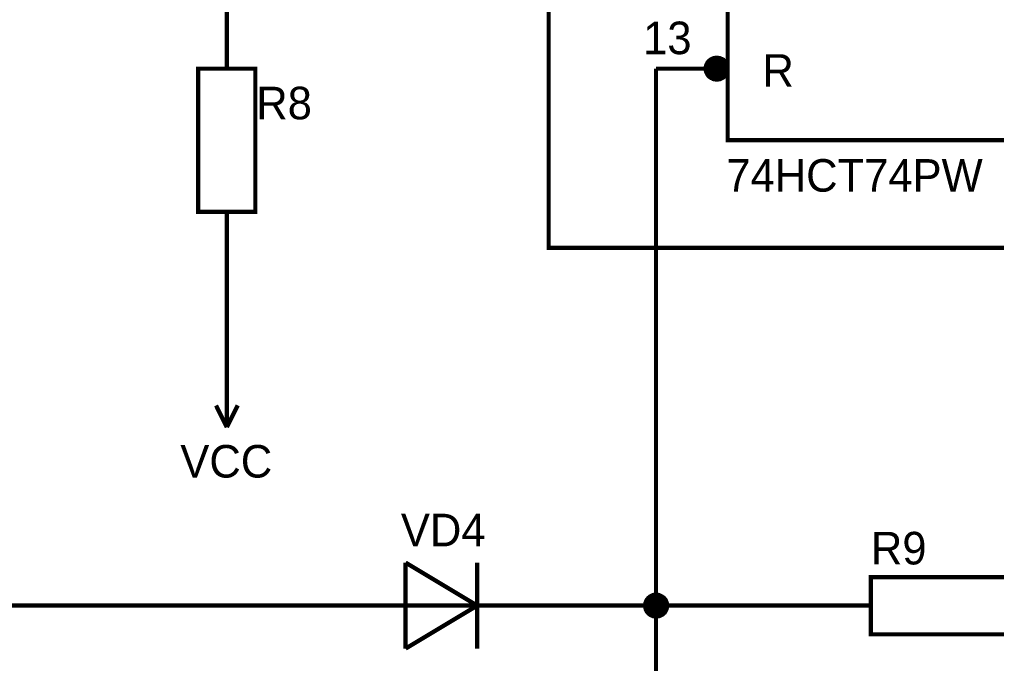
# Model space of a CAD drawing. Header units: millimetres. Extents: x 0 to 594, y 0 to 420.
# Drawn here: x 438 to 506.3, y 331 to 375.9 of the extents above; entities that cross this region are included whole.
import ezdxf

# ---------------------------------------------------------------- set-up
doc = ezdxf.new("R2010")
doc.units = ezdxf.units.MM
doc.layers.add('Sheet', color=255, linetype='Continuous')

msp = doc.modelspace()

# ---------------------------------------------------------------- linework, layer by layer
at = {"layer": 'Sheet', "const_width": 0.3}
for points in [[(487.473, 392.486), (512.47, 392.486), (512.47, 367.5), (487.473, 367.5), (487.473, 392.486)], [(450.474, 372.491), (454.469, 372.491), (454.469, 362.493), (450.474, 362.493), (450.474, 372.491)], [(497.469, 336.986), (507.464, 336.986), (507.464, 332.99), (497.469, 332.99), (497.469, 336.986)]]:
    msp.add_lwpolyline(points, close=True, dxfattribs=at)
at = {"layer": 'Sheet'}
for points, const_width in [([(452.48, 372.491), (452.48, 377.498)], 0.3), ([(482.483, 377.482), (474.966, 377.482), (474.966, 359.982), (522.466, 359.982), (522.466, 372.491), (517.476, 372.491)], 0.3), ([(486.715, 373.249), (486.668, 373.249), (486.636, 373.249), (486.604, 373.233), (486.557, 373.233), (486.525, 373.233), (486.478, 373.218), (486.446, 373.202), (486.415, 373.186), (486.383, 373.17), (486.352, 373.154), (486.32, 373.139), (486.289, 373.123), (486.257, 373.107), (486.225, 373.075), (486.194, 373.06), (486.162, 373.028), (486.146, 372.996), (486.115, 372.981), (486.099, 372.949), (486.067, 372.917), (486.052, 372.886), (486.036, 372.854), (486.02, 372.823), (486.004, 372.791), (485.989, 372.759), (485.973, 372.712), (485.973, 372.681), (485.957, 372.649), (485.957, 372.602), (485.941, 372.57), (485.941, 372.538), (485.941, 372.491)], 0.3), ([(485.941, 372.491), (485.941, 372.538), (485.941, 372.57), (485.957, 372.602), (485.957, 372.649), (485.973, 372.681), (485.973, 372.712), (485.989, 372.759), (486.004, 372.791), (486.02, 372.823), (486.036, 372.854), (486.052, 372.886), (486.067, 372.917), (486.099, 372.949), (486.115, 372.981), (486.146, 372.996), (486.162, 373.028), (486.194, 373.06), (486.225, 373.075), (486.257, 373.107), (486.289, 373.123), (486.32, 373.139), (486.352, 373.154), (486.383, 373.17), (486.415, 373.186), (486.446, 373.202), (486.478, 373.218), (486.525, 373.233), (486.557, 373.233), (486.604, 373.233), (486.636, 373.249), (486.668, 373.249), (486.715, 373.249)], 0.0991), ([(487.473, 372.491), (487.473, 372.538), (487.473, 372.57), (487.457, 372.602), (487.457, 372.649), (487.441, 372.681), (487.441, 372.712), (487.426, 372.759), (487.41, 372.791), (487.394, 372.823), (487.378, 372.854), (487.362, 372.886), (487.347, 372.917), (487.315, 372.949), (487.299, 372.981), (487.268, 372.996), (487.252, 373.028), (487.22, 373.06), (487.189, 373.075), (487.173, 373.107), (487.141, 373.123), (487.11, 373.139), (487.078, 373.154), (487.047, 373.17), (486.999, 373.186), (486.968, 373.202), (486.936, 373.218), (486.904, 373.233), (486.873, 373.233), (486.825, 373.233), (486.794, 373.249), (486.746, 373.249), (486.715, 373.249)], 0.3), ([(486.715, 373.249), (486.715, 373.249)], 0.0991), ([(486.715, 373.249), (486.746, 373.249), (486.794, 373.249), (486.825, 373.233), (486.873, 373.233), (486.904, 373.233), (486.936, 373.218), (486.968, 373.202), (486.999, 373.186), (487.047, 373.17), (487.078, 373.154), (487.11, 373.139), (487.141, 373.123), (487.173, 373.107), (487.189, 373.075), (487.22, 373.06), (487.252, 373.028), (487.268, 372.996), (487.299, 372.981), (487.315, 372.949), (487.347, 372.917), (487.362, 372.886), (487.378, 372.854), (487.394, 372.823), (487.41, 372.791), (487.426, 372.759), (487.441, 372.712), (487.441, 372.681), (487.457, 372.649), (487.457, 372.602), (487.473, 372.57), (487.473, 372.538), (487.473, 372.491)], 0.0991), ([(482.467, 372.491), (482.467, 334.995), (474.966, 334.995)], 0.3), ([(487.473, 372.491), (482.467, 372.491)], 0.3), ([(485.941, 372.491), (485.941, 372.444), (485.941, 372.412), (485.957, 372.38), (485.957, 372.333), (485.973, 372.301), (485.973, 372.27), (485.989, 372.222), (486.004, 372.191), (486.02, 372.159), (486.036, 372.128), (486.052, 372.096), (486.067, 372.065), (486.099, 372.033), (486.115, 372.001), (486.146, 371.986), (486.162, 371.954), (486.194, 371.922), (486.225, 371.907), (486.257, 371.875), (486.289, 371.859), (486.32, 371.843), (486.352, 371.828), (486.383, 371.812), (486.415, 371.796), (486.446, 371.78), (486.478, 371.764), (486.525, 371.749), (486.557, 371.749), (486.604, 371.749), (486.636, 371.733), (486.668, 371.733), (486.715, 371.733)], 0.3), ([(486.715, 371.733), (486.668, 371.733), (486.636, 371.733), (486.604, 371.749), (486.557, 371.749), (486.525, 371.749), (486.478, 371.764), (486.446, 371.78), (486.415, 371.796), (486.383, 371.812), (486.352, 371.828), (486.32, 371.843), (486.289, 371.859), (486.257, 371.875), (486.225, 371.907), (486.194, 371.922), (486.162, 371.954), (486.146, 371.986), (486.115, 372.001), (486.099, 372.033), (486.067, 372.065), (486.052, 372.096), (486.036, 372.128), (486.02, 372.159), (486.004, 372.191), (485.989, 372.222), (485.973, 372.27), (485.973, 372.301), (485.957, 372.333), (485.957, 372.38), (485.941, 372.412), (485.941, 372.444), (485.941, 372.491)], 0.0991), ([(485.941, 372.491), (485.941, 372.491)], 0.0991), ([(486.715, 371.733), (486.746, 371.733), (486.794, 371.733), (486.825, 371.749), (486.873, 371.749), (486.904, 371.749), (486.936, 371.764), (486.968, 371.78), (486.999, 371.796), (487.047, 371.812), (487.078, 371.828), (487.11, 371.843), (487.141, 371.859), (487.173, 371.875), (487.189, 371.907), (487.22, 371.922), (487.252, 371.954), (487.268, 371.986), (487.299, 372.001), (487.315, 372.033), (487.347, 372.065), (487.362, 372.096), (487.378, 372.128), (487.394, 372.159), (487.41, 372.191), (487.426, 372.222), (487.441, 372.27), (487.441, 372.301), (487.457, 372.333), (487.457, 372.38), (487.473, 372.412), (487.473, 372.444), (487.473, 372.491)], 0.3), ([(487.473, 372.491), (487.473, 372.444), (487.473, 372.412), (487.457, 372.38), (487.457, 372.333), (487.441, 372.301), (487.441, 372.27), (487.426, 372.222), (487.41, 372.191), (487.394, 372.159), (487.378, 372.128), (487.362, 372.096), (487.347, 372.065), (487.315, 372.033), (487.299, 372.001), (487.268, 371.986), (487.252, 371.954), (487.22, 371.922), (487.189, 371.907), (487.173, 371.875), (487.141, 371.859), (487.11, 371.843), (487.078, 371.828), (487.047, 371.812), (486.999, 371.796), (486.968, 371.78), (486.936, 371.764), (486.904, 371.749), (486.873, 371.749), (486.825, 371.749), (486.794, 371.733), (486.746, 371.733), (486.715, 371.733)], 0.0991), ([(487.473, 372.491), (487.473, 372.491), (487.473, 372.491), (487.473, 372.491), (487.473, 372.491), (487.473, 372.491), (487.473, 372.491), (487.473, 372.491), (487.473, 372.491), (487.473, 372.491), (487.473, 372.491), (487.473, 372.491), (487.473, 372.491), (487.473, 372.491), (487.473, 372.491), (487.473, 372.491), (487.473, 372.491), (487.473, 372.491), (487.473, 372.491), (487.473, 372.491), (487.473, 372.491), (487.473, 372.491), (487.473, 372.491), (487.473, 372.491), (487.473, 372.491), (487.473, 372.491), (487.473, 372.491), (487.473, 372.491), (487.473, 372.491), (487.473, 372.491), (487.473, 372.491), (487.473, 372.491), (487.473, 372.491)], 0.0991), ([(487.473, 372.491), (487.473, 372.491)], 0.0991), ([(452.48, 362.493), (452.48, 357.486)], 0.3), ([(452.48, 350), (452.48, 357.486)], 0.3), ([(452.48, 350), (452.48, 347.457)], 0.3), ([(452.48, 347.457), (451.722, 348.973)], 0.3), ([(452.48, 347.457), (453.238, 348.973)], 0.3), ([(464.97, 337.996), (464.97, 331.995)], 0.3), ([(469.976, 334.995), (464.97, 337.996)], 0.3), ([(469.976, 337.996), (469.976, 331.995)], 0.3), ([(481.709, 334.995), (481.709, 335.027), (481.709, 335.074), (481.725, 335.106), (481.725, 335.153), (481.741, 335.185), (481.741, 335.217), (481.756, 335.248), (481.772, 335.28), (481.788, 335.327), (481.804, 335.359), (481.82, 335.39), (481.835, 335.422), (481.867, 335.454), (481.883, 335.469), (481.914, 335.501), (481.93, 335.532), (481.962, 335.548), (481.993, 335.58), (482.009, 335.596), (482.041, 335.627), (482.072, 335.643), (482.104, 335.659), (482.135, 335.675), (482.183, 335.69), (482.214, 335.706), (482.246, 335.722), (482.278, 335.722), (482.309, 335.738), (482.357, 335.738), (482.388, 335.754), (482.436, 335.754), (482.467, 335.754)], 0.3), ([(481.709, 334.995), (481.709, 335.027), (481.709, 335.074), (481.725, 335.106), (481.725, 335.153), (481.741, 335.185), (481.741, 335.217), (481.756, 335.248), (481.772, 335.28), (481.788, 335.327), (481.804, 335.359), (481.82, 335.39), (481.835, 335.422), (481.867, 335.454), (481.883, 335.469), (481.914, 335.501), (481.93, 335.532), (481.962, 335.548), (481.993, 335.58), (482.009, 335.596), (482.041, 335.627), (482.072, 335.643), (482.104, 335.659), (482.135, 335.675), (482.183, 335.69), (482.214, 335.706), (482.246, 335.722), (482.278, 335.722), (482.309, 335.738), (482.357, 335.738), (482.388, 335.754), (482.436, 335.754), (482.467, 335.754)], 0.3), ([(481.709, 334.995), (481.709, 335.027), (481.709, 335.074), (481.725, 335.106), (481.725, 335.153), (481.741, 335.185), (481.741, 335.217), (481.756, 335.248), (481.772, 335.28), (481.788, 335.327), (481.804, 335.359), (481.82, 335.39), (481.835, 335.422), (481.867, 335.454), (481.883, 335.469), (481.914, 335.501), (481.93, 335.532), (481.962, 335.548), (481.993, 335.58), (482.009, 335.596), (482.041, 335.627), (482.072, 335.643), (482.104, 335.659), (482.135, 335.675), (482.183, 335.69), (482.214, 335.706), (482.246, 335.722), (482.278, 335.722), (482.309, 335.738), (482.357, 335.738), (482.388, 335.754), (482.436, 335.754), (482.467, 335.754)], 0.3), ([(481.709, 334.995), (481.709, 335.027), (481.709, 335.074), (481.725, 335.106), (481.725, 335.153), (481.741, 335.185), (481.741, 335.217), (481.756, 335.248), (481.772, 335.28), (481.788, 335.327), (481.804, 335.359), (481.82, 335.39), (481.835, 335.422), (481.867, 335.454), (481.883, 335.469), (481.914, 335.501), (481.93, 335.532), (481.962, 335.548), (481.993, 335.58), (482.009, 335.596), (482.041, 335.627), (482.072, 335.643), (482.104, 335.659), (482.135, 335.675), (482.183, 335.69), (482.214, 335.706), (482.246, 335.722), (482.278, 335.722), (482.309, 335.738), (482.357, 335.738), (482.388, 335.754), (482.436, 335.754), (482.467, 335.754)], 0.3), ([(481.709, 334.995), (481.709, 335.027), (481.709, 335.074), (481.725, 335.106), (481.725, 335.153), (481.741, 335.185), (481.741, 335.217), (481.756, 335.248), (481.772, 335.28), (481.788, 335.327), (481.804, 335.359), (481.82, 335.39), (481.835, 335.422), (481.867, 335.454), (481.883, 335.469), (481.914, 335.501), (481.93, 335.532), (481.962, 335.548), (481.993, 335.58), (482.009, 335.596), (482.041, 335.627), (482.072, 335.643), (482.104, 335.659), (482.135, 335.675), (482.183, 335.69), (482.214, 335.706), (482.246, 335.722), (482.278, 335.722), (482.309, 335.738), (482.357, 335.738), (482.388, 335.754), (482.436, 335.754), (482.467, 335.754)], 0.3), ([(481.709, 334.995), (481.709, 335.027), (481.709, 335.074), (481.725, 335.106), (481.725, 335.153), (481.741, 335.185), (481.741, 335.217), (481.756, 335.248), (481.772, 335.28), (481.788, 335.327), (481.804, 335.359), (481.82, 335.39), (481.835, 335.422), (481.867, 335.454), (481.883, 335.469), (481.914, 335.501), (481.93, 335.532), (481.962, 335.548), (481.993, 335.58), (482.009, 335.596), (482.041, 335.627), (482.072, 335.643), (482.104, 335.659), (482.135, 335.675), (482.183, 335.69), (482.214, 335.706), (482.246, 335.722), (482.278, 335.722), (482.309, 335.738), (482.357, 335.738), (482.388, 335.754), (482.436, 335.754), (482.467, 335.754)], 0.3), ([(482.467, 335.754), (482.467, 335.754)], 0.3), ([(482.467, 335.754), (482.514, 335.754), (482.546, 335.754), (482.578, 335.738), (482.625, 335.738), (482.657, 335.722), (482.704, 335.722), (482.736, 335.706), (482.767, 335.69), (482.799, 335.675), (482.83, 335.659), (482.862, 335.643), (482.893, 335.627), (482.925, 335.596), (482.957, 335.58), (482.988, 335.548), (483.02, 335.532), (483.036, 335.501), (483.067, 335.469), (483.083, 335.454), (483.115, 335.422), (483.13, 335.39), (483.146, 335.359), (483.162, 335.327), (483.178, 335.28), (483.193, 335.248), (483.209, 335.217), (483.209, 335.185), (483.225, 335.153), (483.225, 335.106), (483.241, 335.074), (483.241, 335.027), (483.241, 334.995)], 0.3), ([(482.467, 335.754), (482.467, 335.754)], 0.3), ([(482.467, 335.754), (482.514, 335.754), (482.546, 335.754), (482.578, 335.738), (482.625, 335.738), (482.657, 335.722), (482.704, 335.722), (482.736, 335.706), (482.767, 335.69), (482.799, 335.675), (482.83, 335.659), (482.862, 335.643), (482.893, 335.627), (482.925, 335.596), (482.957, 335.58), (482.988, 335.548), (483.02, 335.532), (483.036, 335.501), (483.067, 335.469), (483.083, 335.454), (483.115, 335.422), (483.13, 335.39), (483.146, 335.359), (483.162, 335.327), (483.178, 335.28), (483.193, 335.248), (483.209, 335.217), (483.209, 335.185), (483.225, 335.153), (483.225, 335.106), (483.241, 335.074), (483.241, 335.027), (483.241, 334.995)], 0.3), ([(482.467, 335.754), (482.467, 335.754)], 0.3), ([(482.467, 335.754), (482.514, 335.754), (482.546, 335.754), (482.578, 335.738), (482.625, 335.738), (482.657, 335.722), (482.704, 335.722), (482.736, 335.706), (482.767, 335.69), (482.799, 335.675), (482.83, 335.659), (482.862, 335.643), (482.893, 335.627), (482.925, 335.596), (482.957, 335.58), (482.988, 335.548), (483.02, 335.532), (483.036, 335.501), (483.067, 335.469), (483.083, 335.454), (483.115, 335.422), (483.13, 335.39), (483.146, 335.359), (483.162, 335.327), (483.178, 335.28), (483.193, 335.248), (483.209, 335.217), (483.209, 335.185), (483.225, 335.153), (483.225, 335.106), (483.241, 335.074), (483.241, 335.027), (483.241, 334.995)], 0.3), ([(482.467, 335.754), (482.467, 335.754)], 0.3), ([(482.467, 335.754), (482.514, 335.754), (482.546, 335.754), (482.578, 335.738), (482.625, 335.738), (482.657, 335.722), (482.704, 335.722), (482.736, 335.706), (482.767, 335.69), (482.799, 335.675), (482.83, 335.659), (482.862, 335.643), (482.893, 335.627), (482.925, 335.596), (482.957, 335.58), (482.988, 335.548), (483.02, 335.532), (483.036, 335.501), (483.067, 335.469), (483.083, 335.454), (483.115, 335.422), (483.13, 335.39), (483.146, 335.359), (483.162, 335.327), (483.178, 335.28), (483.193, 335.248), (483.209, 335.217), (483.209, 335.185), (483.225, 335.153), (483.225, 335.106), (483.241, 335.074), (483.241, 335.027), (483.241, 334.995)], 0.3), ([(482.467, 335.754), (482.467, 335.754)], 0.3), ([(482.467, 335.754), (482.514, 335.754), (482.546, 335.754), (482.578, 335.738), (482.625, 335.738), (482.657, 335.722), (482.704, 335.722), (482.736, 335.706), (482.767, 335.69), (482.799, 335.675), (482.83, 335.659), (482.862, 335.643), (482.893, 335.627), (482.925, 335.596), (482.957, 335.58), (482.988, 335.548), (483.02, 335.532), (483.036, 335.501), (483.067, 335.469), (483.083, 335.454), (483.115, 335.422), (483.13, 335.39), (483.146, 335.359), (483.162, 335.327), (483.178, 335.28), (483.193, 335.248), (483.209, 335.217), (483.209, 335.185), (483.225, 335.153), (483.225, 335.106), (483.241, 335.074), (483.241, 335.027), (483.241, 334.995)], 0.3), ([(482.467, 335.754), (482.467, 335.754)], 0.3), ([(482.467, 335.754), (482.514, 335.754), (482.546, 335.754), (482.578, 335.738), (482.625, 335.738), (482.657, 335.722), (482.704, 335.722), (482.736, 335.706), (482.767, 335.69), (482.799, 335.675), (482.83, 335.659), (482.862, 335.643), (482.893, 335.627), (482.925, 335.596), (482.957, 335.58), (482.988, 335.548), (483.02, 335.532), (483.036, 335.501), (483.067, 335.469), (483.083, 335.454), (483.115, 335.422), (483.13, 335.39), (483.146, 335.359), (483.162, 335.327), (483.178, 335.28), (483.193, 335.248), (483.209, 335.217), (483.209, 335.185), (483.225, 335.153), (483.225, 335.106), (483.241, 335.074), (483.241, 335.027), (483.241, 334.995)], 0.3), ([(481.709, 334.995), (481.709, 335.027), (481.709, 335.074), (481.725, 335.106), (481.725, 335.153), (481.741, 335.185), (481.741, 335.217), (481.756, 335.248), (481.772, 335.28), (481.788, 335.327), (481.804, 335.359), (481.82, 335.39), (481.835, 335.422), (481.867, 335.454), (481.883, 335.469), (481.914, 335.501), (481.93, 335.532), (481.962, 335.548), (481.993, 335.58), (482.009, 335.596), (482.041, 335.627), (482.072, 335.643), (482.104, 335.659), (482.135, 335.675), (482.183, 335.69), (482.214, 335.706), (482.246, 335.722), (482.278, 335.722), (482.309, 335.738), (482.357, 335.738), (482.388, 335.754), (482.436, 335.754), (482.467, 335.754)], 0.0991), ([(481.709, 334.995), (481.709, 335.027), (481.709, 335.074), (481.725, 335.106), (481.725, 335.153), (481.741, 335.185), (481.741, 335.217), (481.756, 335.248), (481.772, 335.28), (481.788, 335.327), (481.804, 335.359), (481.82, 335.39), (481.835, 335.422), (481.867, 335.454), (481.883, 335.469), (481.914, 335.501), (481.93, 335.532), (481.962, 335.548), (481.993, 335.58), (482.009, 335.596), (482.041, 335.627), (482.072, 335.643), (482.104, 335.659), (482.135, 335.675), (482.183, 335.69), (482.214, 335.706), (482.246, 335.722), (482.278, 335.722), (482.309, 335.738), (482.357, 335.738), (482.388, 335.754), (482.436, 335.754), (482.467, 335.754)], 0.0991), ([(481.709, 334.995), (481.709, 335.027), (481.709, 335.074), (481.725, 335.106), (481.725, 335.153), (481.741, 335.185), (481.741, 335.217), (481.756, 335.248), (481.772, 335.28), (481.788, 335.327), (481.804, 335.359), (481.82, 335.39), (481.835, 335.422), (481.867, 335.454), (481.883, 335.469), (481.914, 335.501), (481.93, 335.532), (481.962, 335.548), (481.993, 335.58), (482.009, 335.596), (482.041, 335.627), (482.072, 335.643), (482.104, 335.659), (482.135, 335.675), (482.183, 335.69), (482.214, 335.706), (482.246, 335.722), (482.278, 335.722), (482.309, 335.738), (482.357, 335.738), (482.388, 335.754), (482.436, 335.754), (482.467, 335.754)], 0.0991), ([(481.709, 334.995), (481.709, 335.027), (481.709, 335.074), (481.725, 335.106), (481.725, 335.153), (481.741, 335.185), (481.741, 335.217), (481.756, 335.248), (481.772, 335.28), (481.788, 335.327), (481.804, 335.359), (481.82, 335.39), (481.835, 335.422), (481.867, 335.454), (481.883, 335.469), (481.914, 335.501), (481.93, 335.532), (481.962, 335.548), (481.993, 335.58), (482.009, 335.596), (482.041, 335.627), (482.072, 335.643), (482.104, 335.659), (482.135, 335.675), (482.183, 335.69), (482.214, 335.706), (482.246, 335.722), (482.278, 335.722), (482.309, 335.738), (482.357, 335.738), (482.388, 335.754), (482.436, 335.754), (482.467, 335.754)], 0.0991), ([(481.709, 334.995), (481.709, 335.027), (481.709, 335.074), (481.725, 335.106), (481.725, 335.153), (481.741, 335.185), (481.741, 335.217), (481.756, 335.248), (481.772, 335.28), (481.788, 335.327), (481.804, 335.359), (481.82, 335.39), (481.835, 335.422), (481.867, 335.454), (481.883, 335.469), (481.914, 335.501), (481.93, 335.532), (481.962, 335.548), (481.993, 335.58), (482.009, 335.596), (482.041, 335.627), (482.072, 335.643), (482.104, 335.659), (482.135, 335.675), (482.183, 335.69), (482.214, 335.706), (482.246, 335.722), (482.278, 335.722), (482.309, 335.738), (482.357, 335.738), (482.388, 335.754), (482.436, 335.754), (482.467, 335.754)], 0.0991), ([(481.709, 334.995), (481.709, 335.027), (481.709, 335.074), (481.725, 335.106), (481.725, 335.153), (481.741, 335.185), (481.741, 335.217), (481.756, 335.248), (481.772, 335.28), (481.788, 335.327), (481.804, 335.359), (481.82, 335.39), (481.835, 335.422), (481.867, 335.454), (481.883, 335.469), (481.914, 335.501), (481.93, 335.532), (481.962, 335.548), (481.993, 335.58), (482.009, 335.596), (482.041, 335.627), (482.072, 335.643), (482.104, 335.659), (482.135, 335.675), (482.183, 335.69), (482.214, 335.706), (482.246, 335.722), (482.278, 335.722), (482.309, 335.738), (482.357, 335.738), (482.388, 335.754), (482.436, 335.754), (482.467, 335.754)], 0.0991), ([(482.467, 335.754), (482.467, 335.754)], 0.0991), ([(482.467, 335.754), (482.514, 335.754), (482.546, 335.754), (482.578, 335.738), (482.625, 335.738), (482.657, 335.722), (482.704, 335.722), (482.736, 335.706), (482.767, 335.69), (482.799, 335.675), (482.83, 335.659), (482.862, 335.643), (482.893, 335.627), (482.925, 335.596), (482.957, 335.58), (482.988, 335.548), (483.02, 335.532), (483.036, 335.501), (483.067, 335.469), (483.083, 335.454), (483.115, 335.422), (483.13, 335.39), (483.146, 335.359), (483.162, 335.327), (483.178, 335.28), (483.193, 335.248), (483.209, 335.217), (483.209, 335.185), (483.225, 335.153), (483.225, 335.106), (483.241, 335.074), (483.241, 335.027), (483.241, 334.995)], 0.0991), ([(482.467, 335.754), (482.467, 335.754)], 0.0991), ([(482.467, 335.754), (482.514, 335.754), (482.546, 335.754), (482.578, 335.738), (482.625, 335.738), (482.657, 335.722), (482.704, 335.722), (482.736, 335.706), (482.767, 335.69), (482.799, 335.675), (482.83, 335.659), (482.862, 335.643), (482.893, 335.627), (482.925, 335.596), (482.957, 335.58), (482.988, 335.548), (483.02, 335.532), (483.036, 335.501), (483.067, 335.469), (483.083, 335.454), (483.115, 335.422), (483.13, 335.39), (483.146, 335.359), (483.162, 335.327), (483.178, 335.28), (483.193, 335.248), (483.209, 335.217), (483.209, 335.185), (483.225, 335.153), (483.225, 335.106), (483.241, 335.074), (483.241, 335.027), (483.241, 334.995)], 0.0991), ([(482.467, 335.754), (482.467, 335.754)], 0.0991), ([(482.467, 335.754), (482.514, 335.754), (482.546, 335.754), (482.578, 335.738), (482.625, 335.738), (482.657, 335.722), (482.704, 335.722), (482.736, 335.706), (482.767, 335.69), (482.799, 335.675), (482.83, 335.659), (482.862, 335.643), (482.893, 335.627), (482.925, 335.596), (482.957, 335.58), (482.988, 335.548), (483.02, 335.532), (483.036, 335.501), (483.067, 335.469), (483.083, 335.454), (483.115, 335.422), (483.13, 335.39), (483.146, 335.359), (483.162, 335.327), (483.178, 335.28), (483.193, 335.248), (483.209, 335.217), (483.209, 335.185), (483.225, 335.153), (483.225, 335.106), (483.241, 335.074), (483.241, 335.027), (483.241, 334.995)], 0.0991), ([(482.467, 335.754), (482.467, 335.754)], 0.0991), ([(482.467, 335.754), (482.514, 335.754), (482.546, 335.754), (482.578, 335.738), (482.625, 335.738), (482.657, 335.722), (482.704, 335.722), (482.736, 335.706), (482.767, 335.69), (482.799, 335.675), (482.83, 335.659), (482.862, 335.643), (482.893, 335.627), (482.925, 335.596), (482.957, 335.58), (482.988, 335.548), (483.02, 335.532), (483.036, 335.501), (483.067, 335.469), (483.083, 335.454), (483.115, 335.422), (483.13, 335.39), (483.146, 335.359), (483.162, 335.327), (483.178, 335.28), (483.193, 335.248), (483.209, 335.217), (483.209, 335.185), (483.225, 335.153), (483.225, 335.106), (483.241, 335.074), (483.241, 335.027), (483.241, 334.995)], 0.0991), ([(482.467, 335.754), (482.467, 335.754)], 0.0991), ([(482.467, 335.754), (482.514, 335.754), (482.546, 335.754), (482.578, 335.738), (482.625, 335.738), (482.657, 335.722), (482.704, 335.722), (482.736, 335.706), (482.767, 335.69), (482.799, 335.675), (482.83, 335.659), (482.862, 335.643), (482.893, 335.627), (482.925, 335.596), (482.957, 335.58), (482.988, 335.548), (483.02, 335.532), (483.036, 335.501), (483.067, 335.469), (483.083, 335.454), (483.115, 335.422), (483.13, 335.39), (483.146, 335.359), (483.162, 335.327), (483.178, 335.28), (483.193, 335.248), (483.209, 335.217), (483.209, 335.185), (483.225, 335.153), (483.225, 335.106), (483.241, 335.074), (483.241, 335.027), (483.241, 334.995)], 0.0991), ([(482.467, 335.754), (482.467, 335.754)], 0.0991), ([(482.467, 335.754), (482.514, 335.754), (482.546, 335.754), (482.578, 335.738), (482.625, 335.738), (482.657, 335.722), (482.704, 335.722), (482.736, 335.706), (482.767, 335.69), (482.799, 335.675), (482.83, 335.659), (482.862, 335.643), (482.893, 335.627), (482.925, 335.596), (482.957, 335.58), (482.988, 335.548), (483.02, 335.532), (483.036, 335.501), (483.067, 335.469), (483.083, 335.454), (483.115, 335.422), (483.13, 335.39), (483.146, 335.359), (483.162, 335.327), (483.178, 335.28), (483.193, 335.248), (483.209, 335.217), (483.209, 335.185), (483.225, 335.153), (483.225, 335.106), (483.241, 335.074), (483.241, 335.027), (483.241, 334.995)], 0.0991), ([(434.983, 334.995), (459.98, 334.995)], 0.3), ([(464.97, 334.995), (459.98, 334.995)], 0.3), ([(464.97, 331.995), (469.976, 334.995)], 0.3), ([(464.97, 334.995), (469.976, 334.995)], 0.3), ([(469.976, 334.995), (474.966, 334.995)], 0.3), ([(482.467, 334.237), (482.436, 334.237), (482.388, 334.237), (482.357, 334.253), (482.309, 334.253), (482.278, 334.253), (482.246, 334.269), (482.214, 334.285), (482.183, 334.301), (482.135, 334.316), (482.104, 334.332), (482.072, 334.348), (482.041, 334.364), (482.009, 334.38), (481.993, 334.411), (481.962, 334.427), (481.93, 334.458), (481.914, 334.49), (481.883, 334.506), (481.867, 334.537), (481.835, 334.569), (481.82, 334.601), (481.804, 334.632), (481.788, 334.664), (481.772, 334.695), (481.756, 334.727), (481.741, 334.774), (481.741, 334.806), (481.725, 334.838), (481.725, 334.885), (481.709, 334.917), (481.709, 334.948), (481.709, 334.995)], 0.3), ([(481.709, 334.995), (481.709, 334.995)], 0.3), ([(482.467, 334.237), (482.436, 334.237), (482.388, 334.237), (482.357, 334.253), (482.309, 334.253), (482.278, 334.253), (482.246, 334.269), (482.214, 334.285), (482.183, 334.301), (482.135, 334.316), (482.104, 334.332), (482.072, 334.348), (482.041, 334.364), (482.009, 334.38), (481.993, 334.411), (481.962, 334.427), (481.93, 334.458), (481.914, 334.49), (481.883, 334.506), (481.867, 334.537), (481.835, 334.569), (481.82, 334.601), (481.804, 334.632), (481.788, 334.664), (481.772, 334.695), (481.756, 334.727), (481.741, 334.774), (481.741, 334.806), (481.725, 334.838), (481.725, 334.885), (481.709, 334.917), (481.709, 334.948), (481.709, 334.995)], 0.3), ([(481.709, 334.995), (481.709, 334.995)], 0.3), ([(482.467, 334.237), (482.436, 334.237), (482.388, 334.237), (482.357, 334.253), (482.309, 334.253), (482.278, 334.253), (482.246, 334.269), (482.214, 334.285), (482.183, 334.301), (482.135, 334.316), (482.104, 334.332), (482.072, 334.348), (482.041, 334.364), (482.009, 334.38), (481.993, 334.411), (481.962, 334.427), (481.93, 334.458), (481.914, 334.49), (481.883, 334.506), (481.867, 334.537), (481.835, 334.569), (481.82, 334.601), (481.804, 334.632), (481.788, 334.664), (481.772, 334.695), (481.756, 334.727), (481.741, 334.774), (481.741, 334.806), (481.725, 334.838), (481.725, 334.885), (481.709, 334.917), (481.709, 334.948), (481.709, 334.995)], 0.3), ([(481.709, 334.995), (481.709, 334.995)], 0.3), ([(482.467, 334.237), (482.436, 334.237), (482.388, 334.237), (482.357, 334.253), (482.309, 334.253), (482.278, 334.253), (482.246, 334.269), (482.214, 334.285), (482.183, 334.301), (482.135, 334.316), (482.104, 334.332), (482.072, 334.348), (482.041, 334.364), (482.009, 334.38), (481.993, 334.411), (481.962, 334.427), (481.93, 334.458), (481.914, 334.49), (481.883, 334.506), (481.867, 334.537), (481.835, 334.569), (481.82, 334.601), (481.804, 334.632), (481.788, 334.664), (481.772, 334.695), (481.756, 334.727), (481.741, 334.774), (481.741, 334.806), (481.725, 334.838), (481.725, 334.885), (481.709, 334.917), (481.709, 334.948), (481.709, 334.995)], 0.3), ([(481.709, 334.995), (481.709, 334.995)], 0.3), ([(482.467, 334.237), (482.436, 334.237), (482.388, 334.237), (482.357, 334.253), (482.309, 334.253), (482.278, 334.253), (482.246, 334.269), (482.214, 334.285), (482.183, 334.301), (482.135, 334.316), (482.104, 334.332), (482.072, 334.348), (482.041, 334.364), (482.009, 334.38), (481.993, 334.411), (481.962, 334.427), (481.93, 334.458), (481.914, 334.49), (481.883, 334.506), (481.867, 334.537), (481.835, 334.569), (481.82, 334.601), (481.804, 334.632), (481.788, 334.664), (481.772, 334.695), (481.756, 334.727), (481.741, 334.774), (481.741, 334.806), (481.725, 334.838), (481.725, 334.885), (481.709, 334.917), (481.709, 334.948), (481.709, 334.995)], 0.3), ([(481.709, 334.995), (481.709, 334.995)], 0.3), ([(482.467, 334.237), (482.436, 334.237), (482.388, 334.237), (482.357, 334.253), (482.309, 334.253), (482.278, 334.253), (482.246, 334.269), (482.214, 334.285), (482.183, 334.301), (482.135, 334.316), (482.104, 334.332), (482.072, 334.348), (482.041, 334.364), (482.009, 334.38), (481.993, 334.411), (481.962, 334.427), (481.93, 334.458), (481.914, 334.49), (481.883, 334.506), (481.867, 334.537), (481.835, 334.569), (481.82, 334.601), (481.804, 334.632), (481.788, 334.664), (481.772, 334.695), (481.756, 334.727), (481.741, 334.774), (481.741, 334.806), (481.725, 334.838), (481.725, 334.885), (481.709, 334.917), (481.709, 334.948), (481.709, 334.995)], 0.3), ([(481.709, 334.995), (481.709, 334.995)], 0.3), ([(482.467, 334.237), (482.436, 334.237), (482.388, 334.237), (482.357, 334.253), (482.309, 334.253), (482.278, 334.253), (482.246, 334.269), (482.214, 334.285), (482.183, 334.301), (482.135, 334.316), (482.104, 334.332), (482.072, 334.348), (482.041, 334.364), (482.009, 334.38), (481.993, 334.411), (481.962, 334.427), (481.93, 334.458), (481.914, 334.49), (481.883, 334.506), (481.867, 334.537), (481.835, 334.569), (481.82, 334.601), (481.804, 334.632), (481.788, 334.664), (481.772, 334.695), (481.756, 334.727), (481.741, 334.774), (481.741, 334.806), (481.725, 334.838), (481.725, 334.885), (481.709, 334.917), (481.709, 334.948), (481.709, 334.995)], 0.0991), ([(481.709, 334.995), (481.709, 334.995)], 0.0991), ([(482.467, 334.237), (482.436, 334.237), (482.388, 334.237), (482.357, 334.253), (482.309, 334.253), (482.278, 334.253), (482.246, 334.269), (482.214, 334.285), (482.183, 334.301), (482.135, 334.316), (482.104, 334.332), (482.072, 334.348), (482.041, 334.364), (482.009, 334.38), (481.993, 334.411), (481.962, 334.427), (481.93, 334.458), (481.914, 334.49), (481.883, 334.506), (481.867, 334.537), (481.835, 334.569), (481.82, 334.601), (481.804, 334.632), (481.788, 334.664), (481.772, 334.695), (481.756, 334.727), (481.741, 334.774), (481.741, 334.806), (481.725, 334.838), (481.725, 334.885), (481.709, 334.917), (481.709, 334.948), (481.709, 334.995)], 0.0991), ([(481.709, 334.995), (481.709, 334.995)], 0.0991), ([(482.467, 334.237), (482.436, 334.237), (482.388, 334.237), (482.357, 334.253), (482.309, 334.253), (482.278, 334.253), (482.246, 334.269), (482.214, 334.285), (482.183, 334.301), (482.135, 334.316), (482.104, 334.332), (482.072, 334.348), (482.041, 334.364), (482.009, 334.38), (481.993, 334.411), (481.962, 334.427), (481.93, 334.458), (481.914, 334.49), (481.883, 334.506), (481.867, 334.537), (481.835, 334.569), (481.82, 334.601), (481.804, 334.632), (481.788, 334.664), (481.772, 334.695), (481.756, 334.727), (481.741, 334.774), (481.741, 334.806), (481.725, 334.838), (481.725, 334.885), (481.709, 334.917), (481.709, 334.948), (481.709, 334.995)], 0.0991), ([(481.709, 334.995), (481.709, 334.995)], 0.0991), ([(482.467, 334.237), (482.436, 334.237), (482.388, 334.237), (482.357, 334.253), (482.309, 334.253), (482.278, 334.253), (482.246, 334.269), (482.214, 334.285), (482.183, 334.301), (482.135, 334.316), (482.104, 334.332), (482.072, 334.348), (482.041, 334.364), (482.009, 334.38), (481.993, 334.411), (481.962, 334.427), (481.93, 334.458), (481.914, 334.49), (481.883, 334.506), (481.867, 334.537), (481.835, 334.569), (481.82, 334.601), (481.804, 334.632), (481.788, 334.664), (481.772, 334.695), (481.756, 334.727), (481.741, 334.774), (481.741, 334.806), (481.725, 334.838), (481.725, 334.885), (481.709, 334.917), (481.709, 334.948), (481.709, 334.995)], 0.0991), ([(481.709, 334.995), (481.709, 334.995)], 0.0991), ([(482.467, 334.237), (482.436, 334.237), (482.388, 334.237), (482.357, 334.253), (482.309, 334.253), (482.278, 334.253), (482.246, 334.269), (482.214, 334.285), (482.183, 334.301), (482.135, 334.316), (482.104, 334.332), (482.072, 334.348), (482.041, 334.364), (482.009, 334.38), (481.993, 334.411), (481.962, 334.427), (481.93, 334.458), (481.914, 334.49), (481.883, 334.506), (481.867, 334.537), (481.835, 334.569), (481.82, 334.601), (481.804, 334.632), (481.788, 334.664), (481.772, 334.695), (481.756, 334.727), (481.741, 334.774), (481.741, 334.806), (481.725, 334.838), (481.725, 334.885), (481.709, 334.917), (481.709, 334.948), (481.709, 334.995)], 0.0991), ([(481.709, 334.995), (481.709, 334.995)], 0.0991), ([(482.467, 334.237), (482.436, 334.237), (482.388, 334.237), (482.357, 334.253), (482.309, 334.253), (482.278, 334.253), (482.246, 334.269), (482.214, 334.285), (482.183, 334.301), (482.135, 334.316), (482.104, 334.332), (482.072, 334.348), (482.041, 334.364), (482.009, 334.38), (481.993, 334.411), (481.962, 334.427), (481.93, 334.458), (481.914, 334.49), (481.883, 334.506), (481.867, 334.537), (481.835, 334.569), (481.82, 334.601), (481.804, 334.632), (481.788, 334.664), (481.772, 334.695), (481.756, 334.727), (481.741, 334.774), (481.741, 334.806), (481.725, 334.838), (481.725, 334.885), (481.709, 334.917), (481.709, 334.948), (481.709, 334.995)], 0.0991), ([(481.709, 334.995), (481.709, 334.995)], 0.0991), ([(483.241, 334.995), (483.241, 334.948), (483.241, 334.917), (483.225, 334.885), (483.225, 334.838), (483.209, 334.806), (483.209, 334.774), (483.193, 334.727), (483.178, 334.695), (483.162, 334.664), (483.146, 334.632), (483.13, 334.601), (483.115, 334.569), (483.083, 334.537), (483.067, 334.506), (483.036, 334.49), (483.02, 334.458), (482.988, 334.427), (482.957, 334.411), (482.925, 334.38), (482.893, 334.364), (482.862, 334.348), (482.83, 334.332), (482.799, 334.316), (482.767, 334.301), (482.736, 334.285), (482.704, 334.269), (482.657, 334.253), (482.625, 334.253), (482.578, 334.253), (482.546, 334.237), (482.514, 334.237), (482.467, 334.237)], 0.3), ([(484.978, 282.495), (489.968, 282.495), (489.968, 324.998), (482.467, 324.998), (482.467, 334.995)], 0.3), ([(483.241, 334.995), (483.241, 334.948), (483.241, 334.917), (483.225, 334.885), (483.225, 334.838), (483.209, 334.806), (483.209, 334.774), (483.193, 334.727), (483.178, 334.695), (483.162, 334.664), (483.146, 334.632), (483.13, 334.601), (483.115, 334.569), (483.083, 334.537), (483.067, 334.506), (483.036, 334.49), (483.02, 334.458), (482.988, 334.427), (482.957, 334.411), (482.925, 334.38), (482.893, 334.364), (482.862, 334.348), (482.83, 334.332), (482.799, 334.316), (482.767, 334.301), (482.736, 334.285), (482.704, 334.269), (482.657, 334.253), (482.625, 334.253), (482.578, 334.253), (482.546, 334.237), (482.514, 334.237), (482.467, 334.237)], 0.3), ([(482.467, 334.995), (492.463, 334.995)], 0.3), ([(483.241, 334.995), (483.241, 334.948), (483.241, 334.917), (483.225, 334.885), (483.225, 334.838), (483.209, 334.806), (483.209, 334.774), (483.193, 334.727), (483.178, 334.695), (483.162, 334.664), (483.146, 334.632), (483.13, 334.601), (483.115, 334.569), (483.083, 334.537), (483.067, 334.506), (483.036, 334.49), (483.02, 334.458), (482.988, 334.427), (482.957, 334.411), (482.925, 334.38), (482.893, 334.364), (482.862, 334.348), (482.83, 334.332), (482.799, 334.316), (482.767, 334.301), (482.736, 334.285), (482.704, 334.269), (482.657, 334.253), (482.625, 334.253), (482.578, 334.253), (482.546, 334.237), (482.514, 334.237), (482.467, 334.237)], 0.3), ([(483.241, 334.995), (483.241, 334.948), (483.241, 334.917), (483.225, 334.885), (483.225, 334.838), (483.209, 334.806), (483.209, 334.774), (483.193, 334.727), (483.178, 334.695), (483.162, 334.664), (483.146, 334.632), (483.13, 334.601), (483.115, 334.569), (483.083, 334.537), (483.067, 334.506), (483.036, 334.49), (483.02, 334.458), (482.988, 334.427), (482.957, 334.411), (482.925, 334.38), (482.893, 334.364), (482.862, 334.348), (482.83, 334.332), (482.799, 334.316), (482.767, 334.301), (482.736, 334.285), (482.704, 334.269), (482.657, 334.253), (482.625, 334.253), (482.578, 334.253), (482.546, 334.237), (482.514, 334.237), (482.467, 334.237)], 0.3), ([(483.241, 334.995), (483.241, 334.948), (483.241, 334.917), (483.225, 334.885), (483.225, 334.838), (483.209, 334.806), (483.209, 334.774), (483.193, 334.727), (483.178, 334.695), (483.162, 334.664), (483.146, 334.632), (483.13, 334.601), (483.115, 334.569), (483.083, 334.537), (483.067, 334.506), (483.036, 334.49), (483.02, 334.458), (482.988, 334.427), (482.957, 334.411), (482.925, 334.38), (482.893, 334.364), (482.862, 334.348), (482.83, 334.332), (482.799, 334.316), (482.767, 334.301), (482.736, 334.285), (482.704, 334.269), (482.657, 334.253), (482.625, 334.253), (482.578, 334.253), (482.546, 334.237), (482.514, 334.237), (482.467, 334.237)], 0.3), ([(483.241, 334.995), (483.241, 334.948), (483.241, 334.917), (483.225, 334.885), (483.225, 334.838), (483.209, 334.806), (483.209, 334.774), (483.193, 334.727), (483.178, 334.695), (483.162, 334.664), (483.146, 334.632), (483.13, 334.601), (483.115, 334.569), (483.083, 334.537), (483.067, 334.506), (483.036, 334.49), (483.02, 334.458), (482.988, 334.427), (482.957, 334.411), (482.925, 334.38), (482.893, 334.364), (482.862, 334.348), (482.83, 334.332), (482.799, 334.316), (482.767, 334.301), (482.736, 334.285), (482.704, 334.269), (482.657, 334.253), (482.625, 334.253), (482.578, 334.253), (482.546, 334.237), (482.514, 334.237), (482.467, 334.237)], 0.3), ([(483.241, 334.995), (483.241, 334.948), (483.241, 334.917), (483.225, 334.885), (483.225, 334.838), (483.209, 334.806), (483.209, 334.774), (483.193, 334.727), (483.178, 334.695), (483.162, 334.664), (483.146, 334.632), (483.13, 334.601), (483.115, 334.569), (483.083, 334.537), (483.067, 334.506), (483.036, 334.49), (483.02, 334.458), (482.988, 334.427), (482.957, 334.411), (482.925, 334.38), (482.893, 334.364), (482.862, 334.348), (482.83, 334.332), (482.799, 334.316), (482.767, 334.301), (482.736, 334.285), (482.704, 334.269), (482.657, 334.253), (482.625, 334.253), (482.578, 334.253), (482.546, 334.237), (482.514, 334.237), (482.467, 334.237)], 0.0991), ([(483.241, 334.995), (483.241, 334.948), (483.241, 334.917), (483.225, 334.885), (483.225, 334.838), (483.209, 334.806), (483.209, 334.774), (483.193, 334.727), (483.178, 334.695), (483.162, 334.664), (483.146, 334.632), (483.13, 334.601), (483.115, 334.569), (483.083, 334.537), (483.067, 334.506), (483.036, 334.49), (483.02, 334.458), (482.988, 334.427), (482.957, 334.411), (482.925, 334.38), (482.893, 334.364), (482.862, 334.348), (482.83, 334.332), (482.799, 334.316), (482.767, 334.301), (482.736, 334.285), (482.704, 334.269), (482.657, 334.253), (482.625, 334.253), (482.578, 334.253), (482.546, 334.237), (482.514, 334.237), (482.467, 334.237)], 0.0991), ([(483.241, 334.995), (483.241, 334.948), (483.241, 334.917), (483.225, 334.885), (483.225, 334.838), (483.209, 334.806), (483.209, 334.774), (483.193, 334.727), (483.178, 334.695), (483.162, 334.664), (483.146, 334.632), (483.13, 334.601), (483.115, 334.569), (483.083, 334.537), (483.067, 334.506), (483.036, 334.49), (483.02, 334.458), (482.988, 334.427), (482.957, 334.411), (482.925, 334.38), (482.893, 334.364), (482.862, 334.348), (482.83, 334.332), (482.799, 334.316), (482.767, 334.301), (482.736, 334.285), (482.704, 334.269), (482.657, 334.253), (482.625, 334.253), (482.578, 334.253), (482.546, 334.237), (482.514, 334.237), (482.467, 334.237)], 0.0991), ([(483.241, 334.995), (483.241, 334.948), (483.241, 334.917), (483.225, 334.885), (483.225, 334.838), (483.209, 334.806), (483.209, 334.774), (483.193, 334.727), (483.178, 334.695), (483.162, 334.664), (483.146, 334.632), (483.13, 334.601), (483.115, 334.569), (483.083, 334.537), (483.067, 334.506), (483.036, 334.49), (483.02, 334.458), (482.988, 334.427), (482.957, 334.411), (482.925, 334.38), (482.893, 334.364), (482.862, 334.348), (482.83, 334.332), (482.799, 334.316), (482.767, 334.301), (482.736, 334.285), (482.704, 334.269), (482.657, 334.253), (482.625, 334.253), (482.578, 334.253), (482.546, 334.237), (482.514, 334.237), (482.467, 334.237)], 0.0991), ([(483.241, 334.995), (483.241, 334.948), (483.241, 334.917), (483.225, 334.885), (483.225, 334.838), (483.209, 334.806), (483.209, 334.774), (483.193, 334.727), (483.178, 334.695), (483.162, 334.664), (483.146, 334.632), (483.13, 334.601), (483.115, 334.569), (483.083, 334.537), (483.067, 334.506), (483.036, 334.49), (483.02, 334.458), (482.988, 334.427), (482.957, 334.411), (482.925, 334.38), (482.893, 334.364), (482.862, 334.348), (482.83, 334.332), (482.799, 334.316), (482.767, 334.301), (482.736, 334.285), (482.704, 334.269), (482.657, 334.253), (482.625, 334.253), (482.578, 334.253), (482.546, 334.237), (482.514, 334.237), (482.467, 334.237)], 0.0991), ([(483.241, 334.995), (483.241, 334.948), (483.241, 334.917), (483.225, 334.885), (483.225, 334.838), (483.209, 334.806), (483.209, 334.774), (483.193, 334.727), (483.178, 334.695), (483.162, 334.664), (483.146, 334.632), (483.13, 334.601), (483.115, 334.569), (483.083, 334.537), (483.067, 334.506), (483.036, 334.49), (483.02, 334.458), (482.988, 334.427), (482.957, 334.411), (482.925, 334.38), (482.893, 334.364), (482.862, 334.348), (482.83, 334.332), (482.799, 334.316), (482.767, 334.301), (482.736, 334.285), (482.704, 334.269), (482.657, 334.253), (482.625, 334.253), (482.578, 334.253), (482.546, 334.237), (482.514, 334.237), (482.467, 334.237)], 0.0991), ([(483.241, 334.995), (483.241, 334.995), (483.241, 334.995), (483.241, 334.995), (483.241, 334.995), (483.241, 334.995), (483.241, 334.995), (483.241, 334.995), (483.241, 334.995), (483.241, 334.995), (483.241, 334.995), (483.241, 334.995), (483.241, 334.995), (483.241, 334.995), (483.241, 334.995), (483.241, 334.995), (483.241, 334.995), (483.241, 334.995), (483.241, 334.995), (483.241, 334.995), (483.241, 334.995), (483.241, 334.995), (483.241, 334.995), (483.241, 334.995), (483.241, 334.995), (483.241, 334.995), (483.241, 334.995), (483.241, 334.995), (483.241, 334.995), (483.241, 334.995), (483.241, 334.995), (483.241, 334.995), (483.241, 334.995)], 0.3), ([(483.241, 334.995), (483.241, 334.995)], 0.3), ([(483.241, 334.995), (483.241, 334.995), (483.241, 334.995), (483.241, 334.995), (483.241, 334.995), (483.241, 334.995), (483.241, 334.995), (483.241, 334.995), (483.241, 334.995), (483.241, 334.995), (483.241, 334.995), (483.241, 334.995), (483.241, 334.995), (483.241, 334.995), (483.241, 334.995), (483.241, 334.995), (483.241, 334.995), (483.241, 334.995), (483.241, 334.995), (483.241, 334.995), (483.241, 334.995), (483.241, 334.995), (483.241, 334.995), (483.241, 334.995), (483.241, 334.995), (483.241, 334.995), (483.241, 334.995), (483.241, 334.995), (483.241, 334.995), (483.241, 334.995), (483.241, 334.995), (483.241, 334.995), (483.241, 334.995)], 0.3), ([(483.241, 334.995), (483.241, 334.995)], 0.3), ([(483.241, 334.995), (483.241, 334.995), (483.241, 334.995), (483.241, 334.995), (483.241, 334.995), (483.241, 334.995), (483.241, 334.995), (483.241, 334.995), (483.241, 334.995), (483.241, 334.995), (483.241, 334.995), (483.241, 334.995), (483.241, 334.995), (483.241, 334.995), (483.241, 334.995), (483.241, 334.995), (483.241, 334.995), (483.241, 334.995), (483.241, 334.995), (483.241, 334.995), (483.241, 334.995), (483.241, 334.995), (483.241, 334.995), (483.241, 334.995), (483.241, 334.995), (483.241, 334.995), (483.241, 334.995), (483.241, 334.995), (483.241, 334.995), (483.241, 334.995), (483.241, 334.995), (483.241, 334.995), (483.241, 334.995)], 0.3), ([(483.241, 334.995), (483.241, 334.995)], 0.3), ([(483.241, 334.995), (483.241, 334.995), (483.241, 334.995), (483.241, 334.995), (483.241, 334.995), (483.241, 334.995), (483.241, 334.995), (483.241, 334.995), (483.241, 334.995), (483.241, 334.995), (483.241, 334.995), (483.241, 334.995), (483.241, 334.995), (483.241, 334.995), (483.241, 334.995), (483.241, 334.995), (483.241, 334.995), (483.241, 334.995), (483.241, 334.995), (483.241, 334.995), (483.241, 334.995), (483.241, 334.995), (483.241, 334.995), (483.241, 334.995), (483.241, 334.995), (483.241, 334.995), (483.241, 334.995), (483.241, 334.995), (483.241, 334.995), (483.241, 334.995), (483.241, 334.995), (483.241, 334.995), (483.241, 334.995)], 0.3), ([(483.241, 334.995), (483.241, 334.995)], 0.3), ([(483.241, 334.995), (483.241, 334.995), (483.241, 334.995), (483.241, 334.995), (483.241, 334.995), (483.241, 334.995), (483.241, 334.995), (483.241, 334.995), (483.241, 334.995), (483.241, 334.995), (483.241, 334.995), (483.241, 334.995), (483.241, 334.995), (483.241, 334.995), (483.241, 334.995), (483.241, 334.995), (483.241, 334.995), (483.241, 334.995), (483.241, 334.995), (483.241, 334.995), (483.241, 334.995), (483.241, 334.995), (483.241, 334.995), (483.241, 334.995), (483.241, 334.995), (483.241, 334.995), (483.241, 334.995), (483.241, 334.995), (483.241, 334.995), (483.241, 334.995), (483.241, 334.995), (483.241, 334.995), (483.241, 334.995)], 0.3), ([(483.241, 334.995), (483.241, 334.995)], 0.3), ([(483.241, 334.995), (483.241, 334.995), (483.241, 334.995), (483.241, 334.995), (483.241, 334.995), (483.241, 334.995), (483.241, 334.995), (483.241, 334.995), (483.241, 334.995), (483.241, 334.995), (483.241, 334.995), (483.241, 334.995), (483.241, 334.995), (483.241, 334.995), (483.241, 334.995), (483.241, 334.995), (483.241, 334.995), (483.241, 334.995), (483.241, 334.995), (483.241, 334.995), (483.241, 334.995), (483.241, 334.995), (483.241, 334.995), (483.241, 334.995), (483.241, 334.995), (483.241, 334.995), (483.241, 334.995), (483.241, 334.995), (483.241, 334.995), (483.241, 334.995), (483.241, 334.995), (483.241, 334.995), (483.241, 334.995)], 0.3), ([(483.241, 334.995), (483.241, 334.995)], 0.3), ([(483.241, 334.995), (483.241, 334.995), (483.241, 334.995), (483.241, 334.995), (483.241, 334.995), (483.241, 334.995), (483.241, 334.995), (483.241, 334.995), (483.241, 334.995), (483.241, 334.995), (483.241, 334.995), (483.241, 334.995), (483.241, 334.995), (483.241, 334.995), (483.241, 334.995), (483.241, 334.995), (483.241, 334.995), (483.241, 334.995), (483.241, 334.995), (483.241, 334.995), (483.241, 334.995), (483.241, 334.995), (483.241, 334.995), (483.241, 334.995), (483.241, 334.995), (483.241, 334.995), (483.241, 334.995), (483.241, 334.995), (483.241, 334.995), (483.241, 334.995), (483.241, 334.995), (483.241, 334.995), (483.241, 334.995)], 0.0991), ([(483.241, 334.995), (483.241, 334.995)], 0.0991), ([(483.241, 334.995), (483.241, 334.995), (483.241, 334.995), (483.241, 334.995), (483.241, 334.995), (483.241, 334.995), (483.241, 334.995), (483.241, 334.995), (483.241, 334.995), (483.241, 334.995), (483.241, 334.995), (483.241, 334.995), (483.241, 334.995), (483.241, 334.995), (483.241, 334.995), (483.241, 334.995), (483.241, 334.995), (483.241, 334.995), (483.241, 334.995), (483.241, 334.995), (483.241, 334.995), (483.241, 334.995), (483.241, 334.995), (483.241, 334.995), (483.241, 334.995), (483.241, 334.995), (483.241, 334.995), (483.241, 334.995), (483.241, 334.995), (483.241, 334.995), (483.241, 334.995), (483.241, 334.995), (483.241, 334.995)], 0.0991), ([(483.241, 334.995), (483.241, 334.995)], 0.0991), ([(483.241, 334.995), (483.241, 334.995), (483.241, 334.995), (483.241, 334.995), (483.241, 334.995), (483.241, 334.995), (483.241, 334.995), (483.241, 334.995), (483.241, 334.995), (483.241, 334.995), (483.241, 334.995), (483.241, 334.995), (483.241, 334.995), (483.241, 334.995), (483.241, 334.995), (483.241, 334.995), (483.241, 334.995), (483.241, 334.995), (483.241, 334.995), (483.241, 334.995), (483.241, 334.995), (483.241, 334.995), (483.241, 334.995), (483.241, 334.995), (483.241, 334.995), (483.241, 334.995), (483.241, 334.995), (483.241, 334.995), (483.241, 334.995), (483.241, 334.995), (483.241, 334.995), (483.241, 334.995), (483.241, 334.995)], 0.0991), ([(483.241, 334.995), (483.241, 334.995)], 0.0991), ([(483.241, 334.995), (483.241, 334.995), (483.241, 334.995), (483.241, 334.995), (483.241, 334.995), (483.241, 334.995), (483.241, 334.995), (483.241, 334.995), (483.241, 334.995), (483.241, 334.995), (483.241, 334.995), (483.241, 334.995), (483.241, 334.995), (483.241, 334.995), (483.241, 334.995), (483.241, 334.995), (483.241, 334.995), (483.241, 334.995), (483.241, 334.995), (483.241, 334.995), (483.241, 334.995), (483.241, 334.995), (483.241, 334.995), (483.241, 334.995), (483.241, 334.995), (483.241, 334.995), (483.241, 334.995), (483.241, 334.995), (483.241, 334.995), (483.241, 334.995), (483.241, 334.995), (483.241, 334.995), (483.241, 334.995)], 0.0991), ([(483.241, 334.995), (483.241, 334.995)], 0.0991), ([(483.241, 334.995), (483.241, 334.995), (483.241, 334.995), (483.241, 334.995), (483.241, 334.995), (483.241, 334.995), (483.241, 334.995), (483.241, 334.995), (483.241, 334.995), (483.241, 334.995), (483.241, 334.995), (483.241, 334.995), (483.241, 334.995), (483.241, 334.995), (483.241, 334.995), (483.241, 334.995), (483.241, 334.995), (483.241, 334.995), (483.241, 334.995), (483.241, 334.995), (483.241, 334.995), (483.241, 334.995), (483.241, 334.995), (483.241, 334.995), (483.241, 334.995), (483.241, 334.995), (483.241, 334.995), (483.241, 334.995), (483.241, 334.995), (483.241, 334.995), (483.241, 334.995), (483.241, 334.995), (483.241, 334.995)], 0.0991), ([(483.241, 334.995), (483.241, 334.995)], 0.0991), ([(483.241, 334.995), (483.241, 334.995), (483.241, 334.995), (483.241, 334.995), (483.241, 334.995), (483.241, 334.995), (483.241, 334.995), (483.241, 334.995), (483.241, 334.995), (483.241, 334.995), (483.241, 334.995), (483.241, 334.995), (483.241, 334.995), (483.241, 334.995), (483.241, 334.995), (483.241, 334.995), (483.241, 334.995), (483.241, 334.995), (483.241, 334.995), (483.241, 334.995), (483.241, 334.995), (483.241, 334.995), (483.241, 334.995), (483.241, 334.995), (483.241, 334.995), (483.241, 334.995), (483.241, 334.995), (483.241, 334.995), (483.241, 334.995), (483.241, 334.995), (483.241, 334.995), (483.241, 334.995), (483.241, 334.995)], 0.0991), ([(483.241, 334.995), (483.241, 334.995)], 0.0991), ([(497.469, 334.995), (492.463, 334.995)], 0.3)]:
    msp.add_lwpolyline(points, dxfattribs=dict(at, const_width=const_width))
at = {"layer": 'Sheet', "const_width": 0.762}
for points in [[(486.357, 372.5, 1), (487.119, 372.5, 1)], [(482.119, 335, 1), (482.881, 335, 1)]]:
    msp.add_lwpolyline(points, format="xyb", close=True, dxfattribs=at)

# ---------------------------------------------------------------- texts
at = {"layer": 'Sheet'}
for s, height, p in [('13', 2.2744, (481.567, 373.502)), ('R', 2.274, (489.905, 371.227)), ('R8', 2.2744, (454.533, 368.953)), ('74HCT74PW', 2.2744, (487.378, 363.899)), ('VCC', 2.2744, (449.227, 343.935)), ('VD4', 2.2744, (464.639, 339.134)), ('R9', 2.2744, (497.484, 337.87))]:
    msp.add_text(s, height=height, dxfattribs=at).set_placement(p)

doc.saveas('drawing.dxf')
